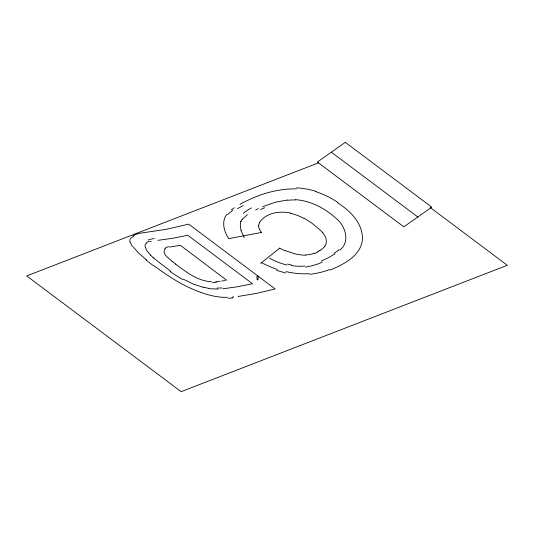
<?xml version="1.0" encoding="UTF-8"?>
<svg xmlns="http://www.w3.org/2000/svg" width="534" height="534" viewBox="0 0 534 534"><rect width="100%" height="100%" fill="white"/><g stroke="black" fill="none" stroke-linecap="round" stroke-linejoin="round"><path stroke-width="0.8" d="M258.736 225.134L258.516 226.656L259.591 229.446M240.941 221.583L241.094 221.183M259.691 222.237C266.226 212.519 279.909 210.87 290.536 213.033M324.839 246.221L324.579 246.574A23.756 14.999 9.7 0 1 323.37 247.909L320.026 250.533M226.743 214.428L225.502 216.317A37.24 20.145 7.8 0 0 225.221 216.844C221.784 224.026 224.647 232.423 228.792 238.651L261.44 232.444M242.256 219.234L247.409 214.715M339.851 250.079C350.745 241.862 345.178 225.301 335.866 218.146C324.712 208.1 310.641 200.817 295.509 199.669M279.863 248.036L260.639 263.322M231.469 209.802L234.313 207.746M165.26 248.797C160.901 253.637 169.525 258.67 172.529 261.707M132.726 235.928L135.743 234.406L140.055 233.224L165.914 229.386L188.709 224.14L275.197 288.954L257.014 293.293L238.965 296.33M335.025 253.804L328.624 257.635L321.288 261.113M240 204.308C257.254 194.79 276.659 188.475 296.517 188.876M255.639 209.989L258.449 208.6M262.548 206.731L275.577 202.166L287.526 199.996M330.359 270.024C343.863 264.15 360.777 255.96 362.446 239.552C362.92 223.172 350.297 210.877 337.461 202.686M318.685 162.783L26.7 275.924L181.146 391.662L507.3 265.285L430.077 207.412M314.626 253.169L310.314 254.438L305.475 255.025M150.241 241.695L151.296 241.421M169.472 247.088L180.379 245.306L226.65 280.25M225.174 280.483L222.825 280.844M222.237 280.931L221.65 281.017M220.182 281.218L215.663 281.672M238.524 296.39L238.084 296.45M157.971 240.34L172.762 238.271L187.788 235.274L252.482 283.754L237.456 286.751L222.665 288.821M233.792 296.957L232.13 297.118M217.945 289.088L208.627 288.654M227.477 297.304C216.177 297.785 205.316 294.234 194.943 290.142M211.457 281.718C197.62 281.078 186.319 272.1 175.646 264.17M291.477 264.957L287.606 264.083M285.777 273.048L276.692 270.371M203.734 287.492L192.968 283.901L183.462 279.255M194.343 289.895C179.818 283.814 166.575 275.07 153.979 265.712M285.777 250.806L294.448 253.697A24.891 14.939 10 0 0 299.4 254.658A17.856 10.854 9.9 0 0 305.515 255.125M303.773 217.939L311.789 223.112L319.652 229.56A55.256 35.137 5.1 0 1 322.883 232.864M170.9 271.419L153.185 257.795M331.507 152.297L417.989 217.111M146.616 259.985L138.299 252.776L133.34 246.915M322.836 232.877L325.653 237.136L326.381 241.315A20.526 12.876 7.4 0 1 324.772 246.194M147.264 251.387L145.428 247.509M244.218 237.59L240.827 230.127M216.464 282.473A47.947 22.061 28 0 1 212.272 282.68M175.866 264.163A89.065 30.778 23.2 0 1 172.749 261.713M164.692 248.55A35.317 12.662 18.9 0 1 168.644 246.621M153.358 265.678A127.419 36.726 25.7 0 1 145.976 259.911M232.857 297.959A87.783 42.38 32.5 0 1 228.218 298.246M130.236 242.723A35.104 11.134 19.5 0 1 133.754 236.449M132.405 246.668A61.196 19.564 22.1 0 1 130.683 242.803M285.603 250.973A59.387 34.39 10.2 0 1 279.683 248.177M277.239 269.456A59.267 30.592 14.3 0 1 261.633 262.688M309.119 273.642A46.511 26.146 13.3 0 1 286.124 271.619M329.872 269.49A87.216 59.334 18.5 0 1 309.593 274.296M315.848 191.673A77.704 53 0.2 0 1 337.795 202.466M296.644 187.821A58.66 38.835 1.5 0 1 316.041 191.366M237.443 208.781A92.756 42.093 -3.5 0 1 243.23 205.623M227.664 214.668A52.906 27.161 2.3 0 1 232.757 210.309M261.533 232.43A24.357 13.911 10.3 0 1 259.691 229.44M258.783 225.141A28.215 16.28 5.7 0 1 259.758 222.251M290.416 213.306A34.289 21.133 5.8 0 1 303.365 218.219M319.886 250.426A38.481 24.838 12.2 0 1 317.71 251.621M318.104 251.941A39.403 25.859 13.6 0 1 314.873 253.416M241.214 230.127A43.655 24.23 9.5 0 1 240.801 221.557M241.041 221.169A22.935 12.823 8.8 0 1 242.176 219.207M243.277 213.28A86.915 44.656 1.3 0 1 251.327 207.953M260.532 209.555A100.505 45.53 -3.8 0 1 264.59 207.779M287.619 200.263A44.455 26.36 3 0 1 295.522 199.943M339.123 249.612A71.342 48.12 14.1 0 1 334.184 253.156M322.309 262.154A70.288 48.534 19.1 0 1 305.395 267.087M304.814 265.992A31.332 19.311 12.9 0 1 291.424 265.545M286.838 265.004A45.45 26.42 11.8 0 1 269.65 258.222M208.393 288.307A29.103 10.9 24.3 0 1 203.588 287.105M182.782 279.556A63.813 20.813 24.4 0 1 170.099 271.479M153.385 257.822A78.331 24.731 24.5 0 1 150.454 255.145M150.762 255.205A34.977 11.087 24.4 0 1 147.691 251.507M145.715 247.589A20.072 6.655 23.4 0 1 146.276 243.337M146.189 243.05A39.963 13.283 19.7 0 1 149.407 241.261M148.112 240.04A71.029 21.894 16 0 1 154.333 238.471M221.797 287.919A69.447 31.052 28.6 0 1 217.058 288.046M345.291 142.338L317.35 162.036L403.831 226.843L431.772 207.145L345.291 142.338M258.035 279.008A2.236 0.627 -89.2 0 0 257.608 275.524A2.236 0.627 -89.2 0 0 256.954 278.715A2.236 0.627 -89.2 0 0 258.035 279.008"/></g></svg>
